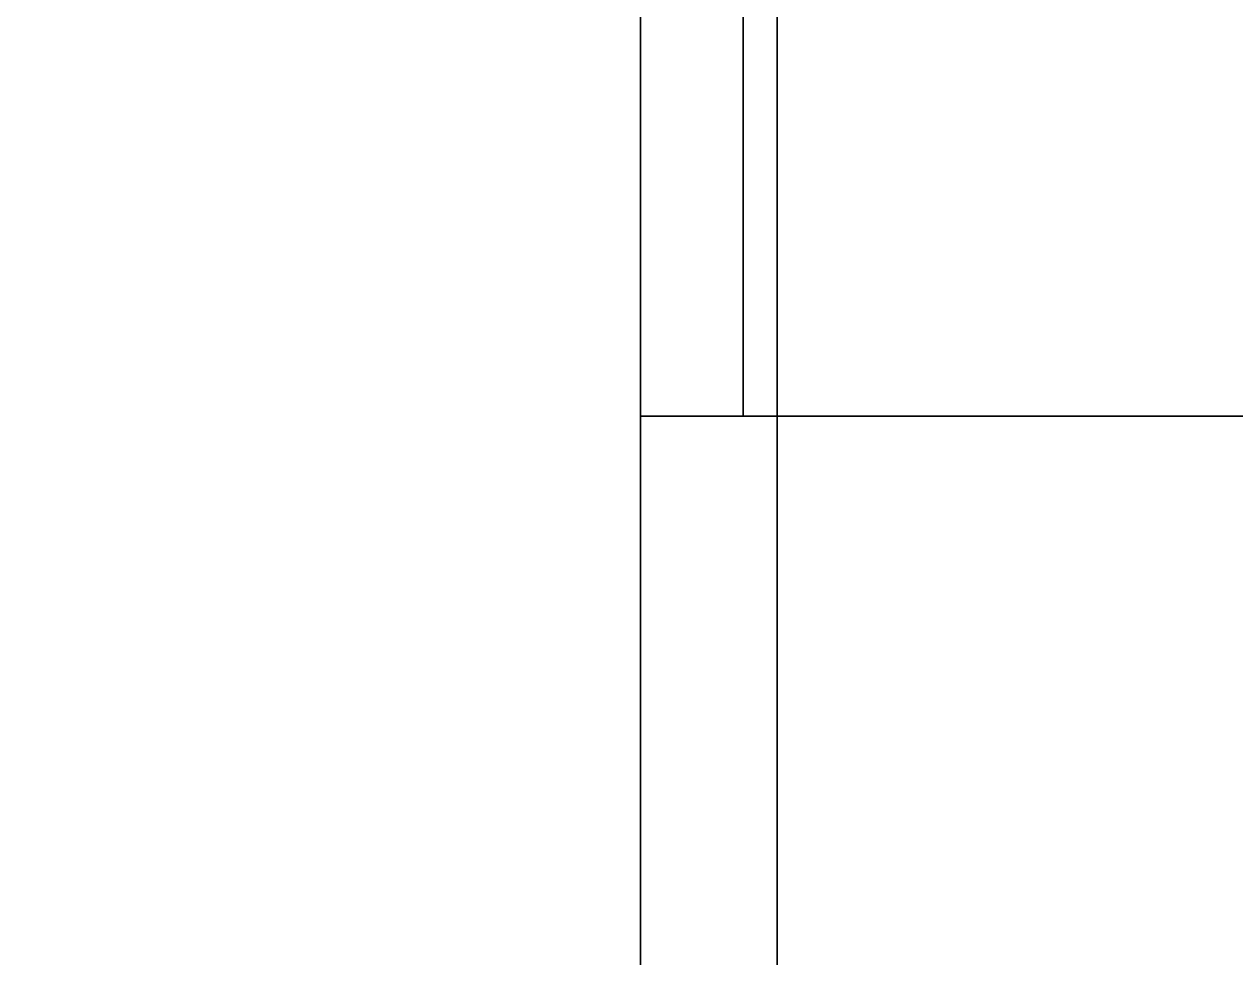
# Model space of a CAD drawing. Extents: x -80 to 3098, y -1530 to 80.
# Drawn here: x 791 to 808.7, y -357.91 to -344.27 of the extents above; entities that cross this region are included whole.
import ezdxf

# ---------------------------------------------------------------- set-up
doc = ezdxf.new("R2010")
doc.units = 0

# ---------------------------------------------------------------- blocks, each defined once
blk = doc.blocks.new('Kogan.bajo 1p gola 72x18.Suelo1', base_point=(0, 18))
at = {"layer": 'Blanco', "color": 0}
for points in [[(0, 18), (0, 575), (300, 575), (300, 18)], [(0, 18, 18), (0, 575, 18), (300, 575, 18), (300, 18, 18)]]:
    blk.add_3dface(points, dxfattribs=at)
at = {"layer": 'blanco', "color": 0}
blk.add_3dface([(0, 18, 18), (0, 575, 18), (0, 575), (0, 18)], dxfattribs=at)
blk = doc.blocks.new('Kogan.bajo 1p gola 72x18.Suelo')
at = {"layer": 'Blanco'}
blk.add_blockref('Kogan.bajo 1p gola 72x18.Suelo1', (0, 18), dxfattribs=at)
blk = doc.blocks.new('Kogan.bajo 1p gola 72x18.Lateral Izquierdo1', base_point=(0, 36, 708))
at = {"layer": 'Blanco', "color": 0}
for points, invisible_edges in [([(0, 36, 708), (0, 575, 780), (0, 575, 18), (0, 36, 708)], 13), ([(0, 18, 18), (0, 36, 708), (0, 575, 18), (0, 18, 18)], 11), ([(0, 36, 780), (0, 575, 780), (0, 36, 708), (0, 36, 780)], 10)]:
    blk.add_3dface(points, dxfattribs=dict(at, invisible_edges=invisible_edges))
at = {"layer": 'blanco', "color": 0}
for points in [[(18, 575, 18), (18, 18, 18), (0, 18, 18), (0, 575, 18)], [(0, 36, 780), (0, 575, 780), (18, 575, 780), (18, 36, 780)]]:
    blk.add_3dface(points, dxfattribs=at)
blk = doc.blocks.new('Kogan.bajo 1p gola 72x18.Lateral Izquierdo')
at = {"layer": 'Blanco'}
blk.add_blockref('Kogan.bajo 1p gola 72x18.Lateral Izquierdo1', (0, 36, 708), dxfattribs=at)
blk = doc.blocks.new('Kogan.bajo 1p gola 72x18')
at = {"layer": 'Kogan.bajo 1p gola 72x18.Lateral Izquierdo'}
blk.add_blockref('Kogan.bajo 1p gola 72x18.Lateral Izquierdo', (0, 0), dxfattribs=at)
at = {"layer": 'Kogan.bajo 1p gola 72x18.Suelo'}
blk.add_blockref('Kogan.bajo 1p gola 72x18.Suelo', (0, 0), dxfattribs=at)
blk = doc.blocks.new('Kogan.lateral terminacion.Lateral Derecho1', base_point=(18, 0))
at = {"layer": 'f-Grey Extreme Matt', "color": 0}
for points in [[(0, 0), (0, 580), (18, 580), (18, 0)], [(0, 580, 2280), (0, 0, 2280), (18, 0, 2280), (18, 580, 2280)], [(18, 0), (18, 580), (18, 580, 2280), (18, 0, 2280)]]:
    blk.add_3dface(points, dxfattribs=at)
blk = doc.blocks.new('Kogan.lateral terminacion.Lateral Derecho')
at = {"layer": 'f-Grey Extreme Matt'}
blk.add_blockref('Kogan.lateral terminacion.Lateral Derecho1', (18, 0), dxfattribs=at)
blk = doc.blocks.new('Kogan.lateral terminacion')
at = {"layer": 'Kogan.lateral terminacion.Lateral Derecho'}
blk.add_blockref('Kogan.lateral terminacion.Lateral Derecho', (0, 0), dxfattribs=at)
blk = doc.blocks.new('Kogan.alacena 1p.Door Std (unica) [1]1', base_point=(1.5, 0, 930))
at = {"layer": 'f-Grey Extreme Matt', "color": 0}
for points in [[(1.5, 18, 930), (1.5, 0, 930), (1.5, 0), (1.5, 18)], [(1.5, 18), (1.5, 0), (298.5, 0), (298.5, 18)], [(298.5, 18, 930), (298.5, 0, 930), (1.5, 0, 930), (1.5, 18, 930)], [(1.5, 0, 930), (1.5, 0), (298.5, 0), (298.5, 0, 930)]]:
    blk.add_3dface(points, dxfattribs=at)
blk = doc.blocks.new('Kogan.alacena 1p.Door Std (unica) [1]')
at = {"layer": 'f-Grey Extreme Matt'}
blk.add_blockref('Kogan.alacena 1p.Door Std (unica) [1]1', (1.5, 0, 930), dxfattribs=at)
blk = doc.blocks.new('Kogan.alacena 1p')
at = {"layer": 'Kogan.alacena 1p.Door Std (unica) [1]'}
blk.add_blockref('Kogan.alacena 1p.Door Std (unica) [1]', (0, 0), dxfattribs=at)
blk = doc.blocks.new('Kogan.piso terminacion a heladera.Suelo1')
at = {"layer": 'f-Grey Extreme Matt', "color": 0}
for points in [[(0, 0), (0, 560), (782, 560), (782, 0)], [(0, 0, 18), (0, 560, 18), (782, 560, 18), (782, 0, 18)], [(782, 560, 18), (782, 0, 18), (782, 0), (782, 560)]]:
    blk.add_3dface(points, dxfattribs=at)
blk = doc.blocks.new('Kogan.piso terminacion a heladera.Suelo')
at = {"layer": 'f-Grey Extreme Matt'}
blk.add_blockref('Kogan.piso terminacion a heladera.Suelo1', (0, 0), dxfattribs=at)
blk = doc.blocks.new('Kogan.piso terminacion a heladera')
at = {"layer": 'Kogan.piso terminacion a heladera.Suelo'}
blk.add_blockref('Kogan.piso terminacion a heladera.Suelo', (0, 0), dxfattribs=at)
blk = doc.blocks.new('Kogan.piso alacena con led[1.Suelo (1)')
at = {"layer": 'f-Grey Extreme Matt', "color": 0}
for points, invisible_edges in [([(292, 140, 18), (0, 304, 18), (0, 0, 18), (292, 140, 18)], 13), ([(0, 0), (0, 304, 18), (0, 146.25, 6.5), (0, 0)], 15), ([(0, 0, 18), (0, 304, 18), (0, 0), (0, 0, 18)], 10), ([(0, 0), (0, 146.25, 6.5), (0, 146.25), (0, 0)], 9), ([(300, 0, 18), (292, 140, 18), (0, 0, 18), (300, 0, 18)], 11)]:
    blk.add_3dface(points, dxfattribs=dict(at, invisible_edges=invisible_edges))
for points in [[(0, 0), (300, 0), (300, 146.25), (0, 146.25)], [(300, 0, 18), (0, 0, 18), (0, 0), (300, 0)]]:
    blk.add_3dface(points, dxfattribs=at)
blk = doc.blocks.new('Kogan.piso alacena con led[1.Suelo')
at = {"layer": 'f-Grey Extreme Matt'}
blk.add_blockref('Kogan.piso alacena con led[1.Suelo (1)', (0, 0), dxfattribs=at)
blk = doc.blocks.new('Kogan.piso alacena con led[1')
at = {"layer": 'Kogan.piso alacena con led[1.Suelo'}
blk.add_blockref('Kogan.piso alacena con led[1.Suelo', (0, 0), dxfattribs=at)
blk = doc.blocks.new('Kogan.Sobre[1].Sobre[1]1', base_point=(2361, -1418, 880))
at = {"layer": 'zz-Cooker-top', "color": 0}
for points, invisible_edges in [([(800, -600, 880), (3018, 0, 880), (2361, -600, 880), (800, -600, 880)], 11), ([(800, 0, 880), (3018, 0, 880), (800, -600, 880), (800, 0, 880)], 10), ([(2361, -600, 890), (800, 0, 890), (800, -600, 890), (2361, -600, 890)], 9), ([(3018, 0, 890), (800, 0, 890), (2361, -600, 890), (3018, 0, 890)], 14)]:
    blk.add_3dface(points, dxfattribs=dict(at, invisible_edges=invisible_edges))
blk.add_3dface([(800, -600, 880), (800, -600, 890), (800, 0, 890), (800, 0, 880)], dxfattribs=at)
blk = doc.blocks.new('Kogan.Sobre[1].Sobre[1]')
at = {"layer": 'zz-Cooker-top'}
blk.add_blockref('Kogan.Sobre[1].Sobre[1]1', (2361, -1418, 880), dxfattribs=at)
blk = doc.blocks.new('Kogan.Sobre[1]')
at = {"layer": 'Kogan.Sobre[1].Sobre[1]'}
blk.add_blockref('Kogan.Sobre[1].Sobre[1]', (0, 0), dxfattribs=at)

msp = doc.modelspace()

# ---------------------------------------------------------------- block references
for name, p in [('Kogan.piso terminacion a heladera', (20, -560, 1900)), ('Kogan.lateral terminacion', (782, -580, 100)), ('Kogan.bajo 1p gola 72x18', (800, -580, 100)), ('Kogan.alacena 1p', (800, -350, 1450)), ('Kogan.Sobre[1]', (0, 0)), ('Kogan.piso alacena con led[1', (800, -350, 1432))]:
    msp.add_blockref(name, p)

doc.saveas('drawing.dxf')
